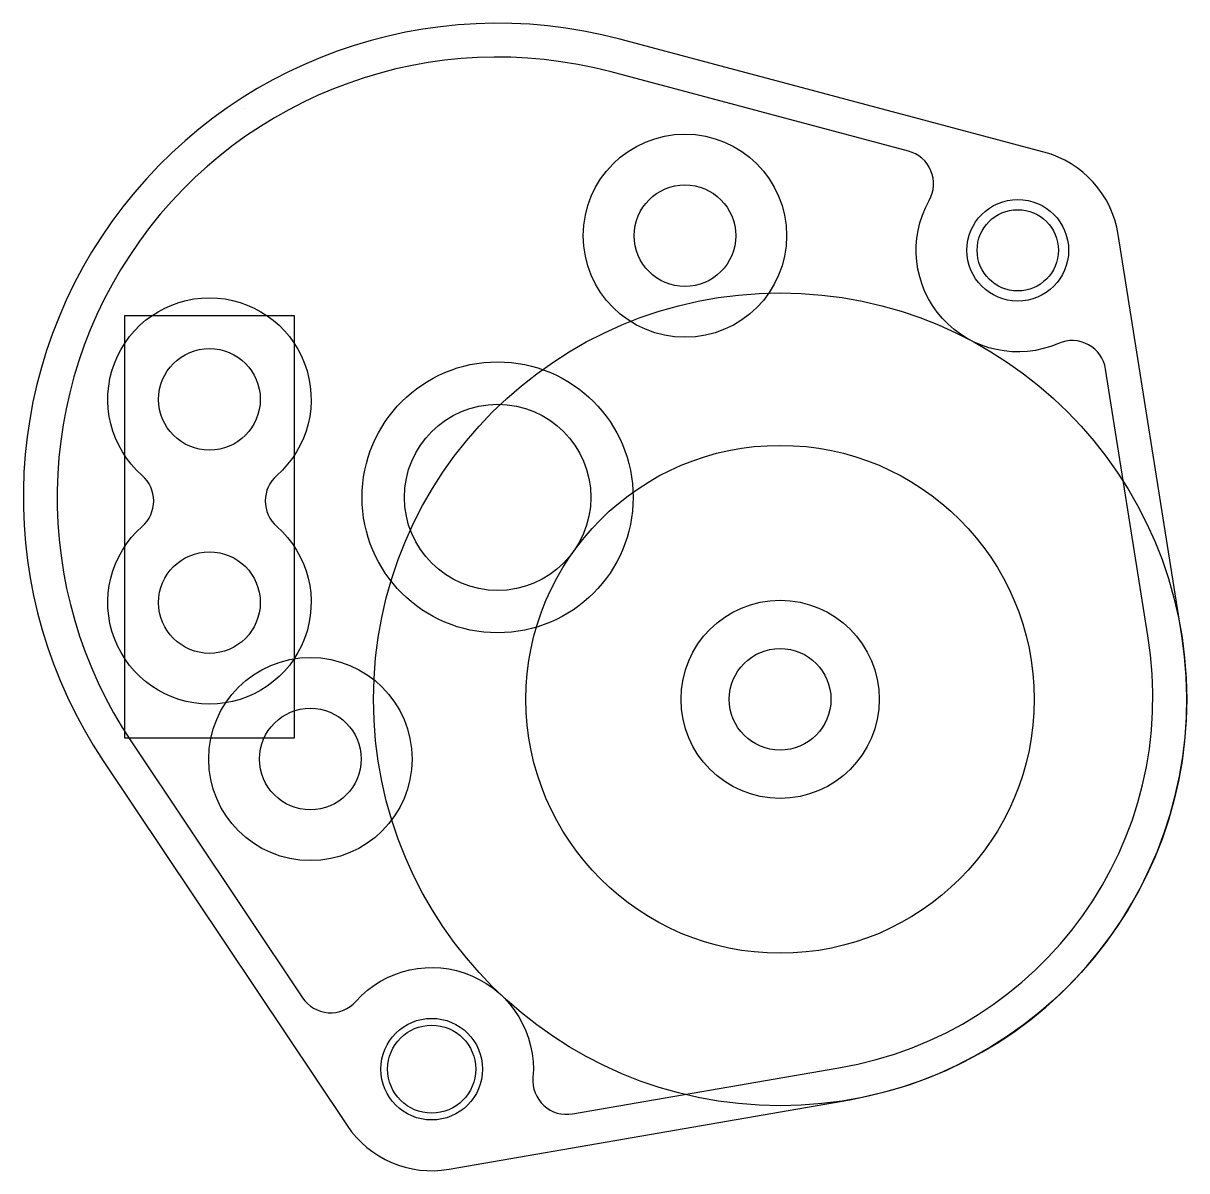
# Model space of a CAD drawing. Header units: inches. Extents: x 1.8 to 36.2, y 0 to 33.9.
import ezdxf

# ---------------------------------------------------------------- set-up
doc = ezdxf.new("R2010")
doc.units = ezdxf.units.IN
doc.header["$MEASUREMENT"] = 0
for name, color, linetype in [('ギヤ', 1, 'Continuous'), ('ホイール', 3, 'Continuous'), ('板', 4, 'Continuous')]:
    doc.layers.add(name, color=color, linetype=linetype)

msp = doc.modelspace()

# ---------------------------------------------------------------- linework, layer by layer
at = {"layer": 'ギヤ'}
for centre, radius in [((15.837, 19.882), 2.75), ((24.174, 13.918), 7.5)]:
    msp.add_circle(centre, radius, dxfattribs=at)
at = {"layer": 'ホイール'}
for radius in [12, 1.5]:
    msp.add_circle((24.174, 13.918), radius, dxfattribs=at)
at = {"layer": '板'}
for points in [[(4.198, 12.103), (11.397, 1.33, 0.296675), (14.404, 0.042), (26.227, 2.095, 0.409815), (36.026, 15.793), (34.151, 27.646, 0.296675), (31.96, 30.076), (19.44, 33.41, 0.691577)], [(5.029, 12.658), (10.076, 5.106, 0.490314), (11.653, 4.996, -0.720159), (16.88, 2.746, 0.491299), (18.048, 1.677), (25.904, 3.041, 0.413813), (35.026, 15.793), (33.78, 23.669, 0.491299), (32.391, 24.429, -0.720159), (28.574, 28.649, 0.490314), (27.96, 30.106), (19.183, 32.444, 0.691577)], [(9.317, 20.526, 0.451416), (9.317, 19.026, -2.645751), (5.348, 19.026, 0.451416), (5.348, 20.526, -2.645751)]]:
    msp.add_lwpolyline(points, format="xyb", close=True, dxfattribs=at)
for points in [[(8.353, 31.372), (8.353, 31.372)], [(9.832, 25.254), (9.832, 12.77), (4.832, 12.77), (4.832, 25.254), (7.332, 25.254)]]:
    msp.add_lwpolyline(points, close=True, dxfattribs=at)
for centre, radius in [((21.365, 27.608), 3), ((21.365, 27.608), 1.5), ((31.188, 27.177), 1.5), ((31.188, 27.177), 1.2), ((7.332, 22.776), 1.5), ((15.837, 19.882), 4), ((7.332, 16.776), 1.5), ((24.174, 13.918), 2.925), ((10.31, 12.155), 3), ((10.31, 12.155), 1.5), ((13.891, 2.997), 1.5), ((13.891, 2.997), 1.3)]:
    msp.add_circle(centre, radius, dxfattribs=at)

doc.saveas('drawing.dxf')
